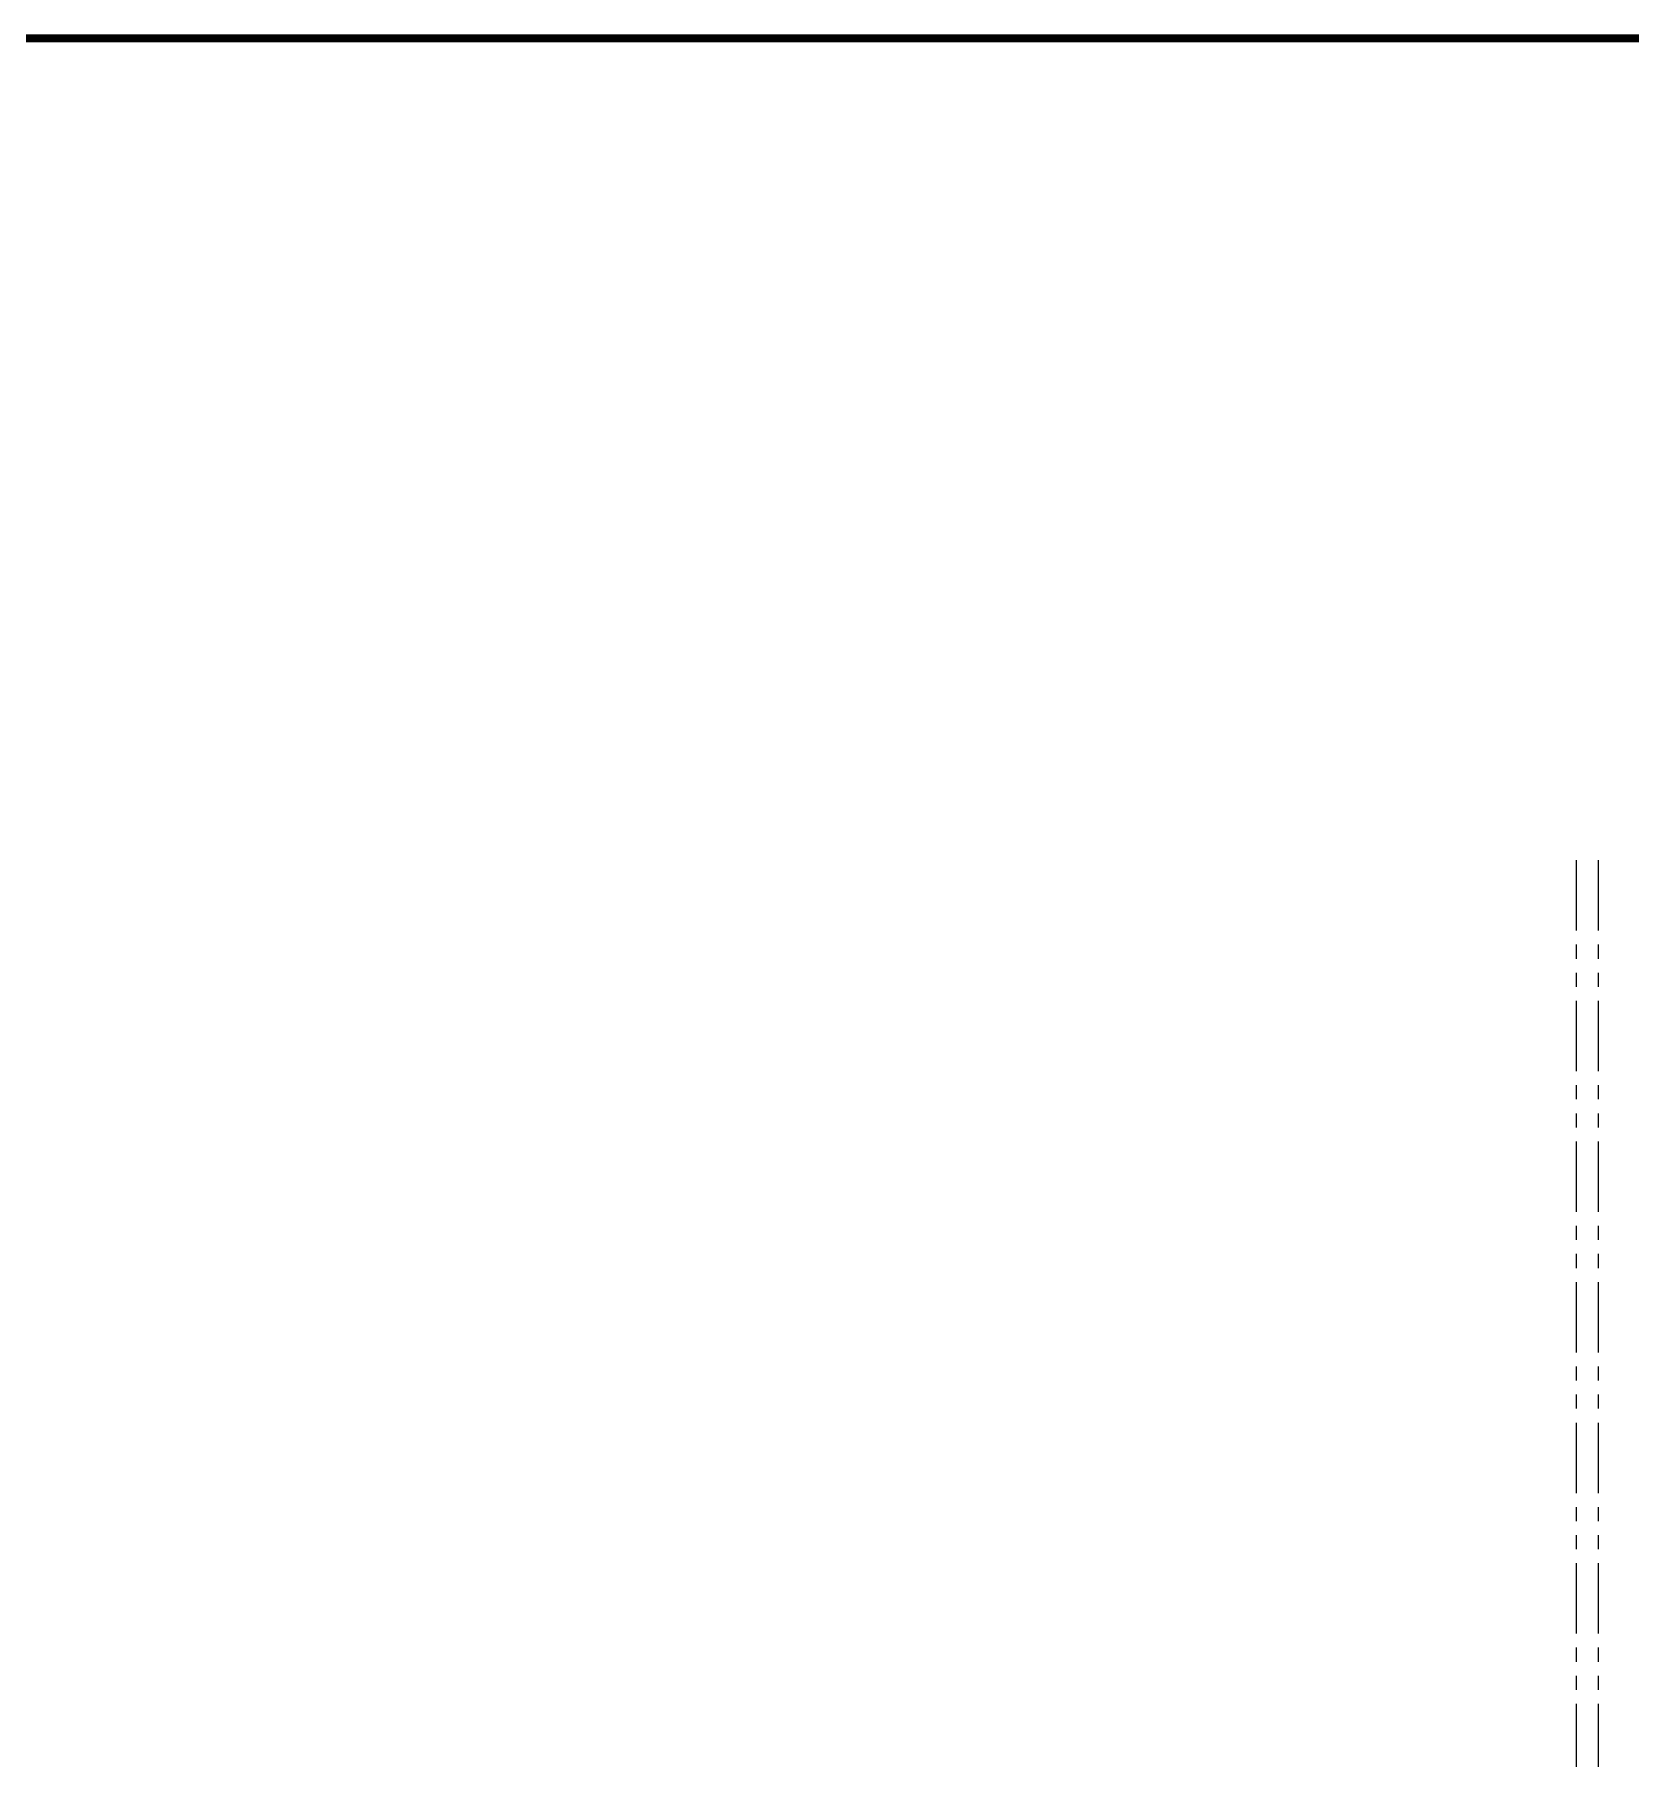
# Model space of a CAD drawing. Header units: millimetres. Extents: x 282 to 14566, y -4134 to 5341.
# Drawn here: x 3400 to 4120, y 1775 to 2554 of the extents above; entities that cross this region are included whole.
import ezdxf
from ezdxf.enums import TextEntityAlignment as Align

# ---------------------------------------------------------------- set-up
doc = ezdxf.new("R2010")
doc.units = ezdxf.units.MM
doc.linetypes.add('PHANTOM', pattern=[63.5, 31.75, -6.35, 6.35, -6.35, 6.35, -6.35])
doc.layers.add('FORMAT-1', color=7, linetype='Continuous')
doc.styles.add('HAN', font='')
doc.styles.get('HAN').set_extended_font_data('GulimChe')

# ---------------------------------------------------------------- blocks, each defined once
blk = doc.blocks.new('format-2')
at = {"layer": 'FORMAT-1', "color": 7, "const_width": 0.7}
blk.add_lwpolyline([(18, 6), (18, 416), (603, 416), (603, 6)], close=True, dxfattribs=at)
at = {"style": 'HAN'}
for tag, height, p in [('MODEL-NAME', 3, (574.6, 32.53)), ('SCALE', 2.7, (509.31, 27.29)), ('PART-NAME', 3, (574.6, 27.29)), ('PART-NO', 3, (574.6, 22.01)), ('DRA-BY', 3, (449.22, 20.44)), ('CH-BY', 3, (465.71, 20.44)), ('APP-BY', 3, (482.2, 20.44)), ('관련업체명', 3, (524.09, 10.29)), ('DRA-DATE', 2.5, (449.22, 8.48)), ('CH-DATE', 2.5, (465.71, 8.48)), ('APP-DATE', 2.5, (482.2, 8.48))]:
    blk.add_attdef(tag, text='', height=height, dxfattribs=at).set_placement(p, align=Align.MIDDLE_CENTER)

msp = doc.modelspace()

# ---------------------------------------------------------------- linework, layer by layer
at = {"color": 6, "linetype": 'PHANTOM'}
for p, q in [((4095.712, 2180.821), (4095.712, 1073.044)), ((4105.712, 2180.821), (4105.712, 1073.044))]:
    msp.add_line(p, q, dxfattribs=at)

# ---------------------------------------------------------------- block references
at = {"xscale": 5, "yscale": 5, "zscale": 5}
msp.add_blockref('format-2', (1922.876, 472.022), dxfattribs=at)

doc.saveas('drawing.dxf')
